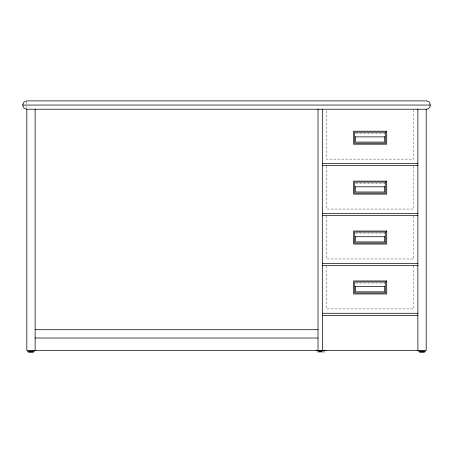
<?xml version="1.0" encoding="UTF-8"?>
<svg xmlns="http://www.w3.org/2000/svg" width="453" height="453" viewBox="0 0 453 453"><rect width="100%" height="100%" fill="white"/><g stroke="black" fill="none" stroke-linecap="round" stroke-linejoin="round"><path stroke-width="0.34" stroke-dasharray="2.27 1.7" d="M355.571 133.239L384.693 133.239L384.693 135.957M355.571 183.159L384.693 183.159L384.693 185.883M355.571 233.08L384.693 233.08L384.693 236.115M355.571 283.006L384.693 283.006L384.693 286.041M413.765 109.915L413.765 159.133L326.494 159.133L326.494 109.915M413.765 166.285L413.765 209.06L326.494 209.06L326.494 166.285M413.765 216.206L413.765 258.98L326.494 258.98L326.494 216.206M413.765 266.126L413.765 308.901L326.494 308.901L326.494 266.126M26.812 101.585L26.812 107.825"/><path stroke-width="0.68" d="M22.65 105.051L23.867 102.112L26.812 100.894L426.188 100.894C431.533 100.691 431.533 109.416 426.188 109.213L26.812 109.213L23.867 107.995L22.65 105.051L430.35 105.051M355.571 136.88L384.693 136.88M322.389 163.505L417.87 163.505M322.389 165.583L417.87 165.583M355.571 186.8L384.693 186.8M322.389 213.425L417.87 213.425M322.389 215.503L417.87 215.503M355.571 236.721L384.693 236.721M322.389 263.346L417.87 263.346M322.389 265.43L417.87 265.43M355.571 286.647L384.693 286.647M322.389 313.266L417.87 313.266M322.389 315.35L417.87 315.35M35.13 329.705L318.023 329.705M35.13 338.023L318.023 338.023M316.018 350.639L317.887 350.639M321.573 350.639L325.973 350.639M318.901 350.888L321.517 350.888M318.663 351.018L321.755 351.018M27.333 351.194L34.609 351.194M418.391 351.194L425.667 351.194M28.794 351.879L33.148 351.879M317.468 351.896L324.524 351.896M419.852 351.879L424.206 351.879M28.392 352.106L33.545 352.106M419.455 352.106L424.608 352.106M426.188 109.213L426.188 350.503L26.812 350.503L26.812 109.213M417.87 109.213L417.87 350.503M384.693 136.636L384.693 142.078L355.571 142.078L355.571 136.636M384.693 186.562L384.693 191.998L355.571 191.998L355.571 186.562M384.693 236.483L384.693 241.925L355.571 241.925L355.571 236.483M384.693 286.404L384.693 291.845L355.571 291.845L355.571 286.404M322.389 109.213L322.389 350.503M318.023 109.213L318.023 350.503M35.13 109.213L35.13 350.503M386.726 131.2L353.533 131.2L353.533 144.196L386.726 144.196L386.726 131.2M385.73 132.197L354.529 132.197L354.529 143.193L385.73 143.193L385.73 132.197M386.726 181.121L353.533 181.121L353.533 194.116L386.726 194.116L386.726 181.121M385.73 182.117L354.529 182.117L354.529 193.12L385.73 193.12L385.73 182.117M386.726 231.047L353.533 231.047L353.533 244.037L386.726 244.037L386.726 231.047M385.73 232.044L354.529 232.044L354.529 243.04L385.73 243.04L385.73 232.044M386.726 280.968L353.533 280.968L353.533 293.963L386.726 293.963L386.726 280.968M385.73 281.964L354.529 281.964L354.529 292.961L385.73 292.961L385.73 281.964"/></g></svg>
